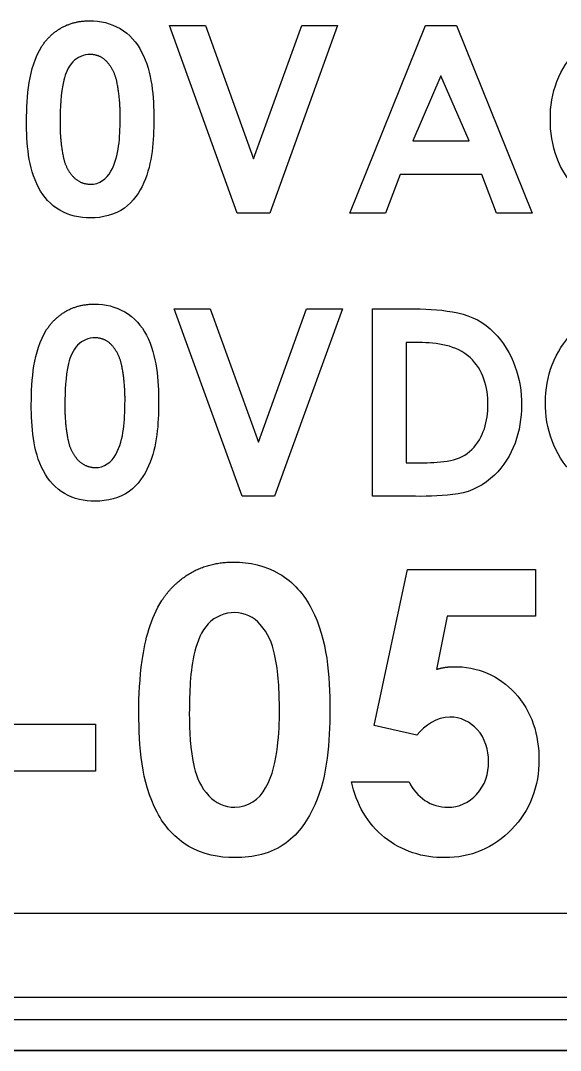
# Model space of a CAD drawing. Header units: millimetres. Extents: x -9.6 to 9.6, y -7.8 to 7.8.
# Drawn here: x -4.36 to -1.31, y -7.75 to -1.93 of the extents above; entities that cross this region are included whole.
import ezdxf

# ---------------------------------------------------------------- set-up
doc = ezdxf.new("R2010")
doc.units = ezdxf.units.MM
doc.layers.add('Part__Feature005', color=7, linetype='CONTINUOUS')

msp = doc.modelspace()

# ---------------------------------------------------------------- linework, layer by layer
at = {"layer": 'Part__Feature005'}
for p, q in [((-3.1379, -3.02076, 15.3), (-3.52099, -1.96243, 15.3)), ((-3.52099, -1.96243, 15.3), (-3.3181, -1.96243, 15.3)), ((-3.1379, -3.02076, 15.3), (-3.52099, -1.96243, 15.3)), ((-3.52099, -1.96243, 15.3), (-3.3181, -1.96243, 15.3)), ((-3.3181, -1.96243, 15.3), (-3.0461, -2.7142, 15.3)), ((-3.3181, -1.96243, 15.3), (-3.0461, -2.7142, 15.3)), ((-3.0461, -2.7142, 15.3), (-2.77346, -1.96243, 15.3)), ((-3.0461, -2.7142, 15.3), (-2.77346, -1.96243, 15.3)), ((-2.57121, -1.96243, 15.3), (-2.95494, -3.02076, 15.3)), ((-2.57121, -1.96243, 15.3), (-2.95494, -3.02076, 15.3)), ((-2.77346, -1.96243, 15.3), (-2.57121, -1.96243, 15.3)), ((-2.77346, -1.96243, 15.3), (-2.57121, -1.96243, 15.3)), ((-2.50337, -3.02076, 15.3), (-2.07575, -1.96243, 15.3)), ((-2.50337, -3.02076, 15.3), (-2.07575, -1.96243, 15.3)), ((-2.07575, -1.96243, 15.3), (-1.89957, -1.96243, 15.3)), ((-2.07575, -1.96243, 15.3), (-1.89957, -1.96243, 15.3)), ((-1.89957, -1.96243, 15.3), (-1.47217, -3.02076, 15.3)), ((-1.89957, -1.96243, 15.3), (-1.47217, -3.02076, 15.3)), ((-1.98777, -2.2463, 15.3), (-2.14635, -2.61371, 15.3)), ((-1.98777, -2.2463, 15.3), (-2.14635, -2.61371, 15.3)), ((-1.82919, -2.61371, 15.3), (-1.98777, -2.2463, 15.3)), ((-1.82919, -2.61371, 15.3), (-1.98777, -2.2463, 15.3)), ((-2.14635, -2.61371, 15.3), (-1.82919, -2.61371, 15.3)), ((-2.14635, -2.61371, 15.3), (-1.82919, -2.61371, 15.3)), ((-2.21843, -2.80367, 15.3), (-2.30069, -3.02076, 15.3)), ((-2.21843, -2.80367, 15.3), (-2.30069, -3.02076, 15.3)), ((-1.75732, -2.80367, 15.3), (-2.21843, -2.80367, 15.3)), ((-1.75732, -2.80367, 15.3), (-2.21843, -2.80367, 15.3)), ((-1.67506, -3.02076, 15.3), (-1.75732, -2.80367, 15.3)), ((-1.67506, -3.02076, 15.3), (-1.75732, -2.80367, 15.3)), ((-2.95494, -3.02076, 15.3), (-3.1379, -3.02076, 15.3)), ((-2.95494, -3.02076, 15.3), (-3.1379, -3.02076, 15.3)), ((-2.30069, -3.02076, 15.3), (-2.50337, -3.02076, 15.3)), ((-2.30069, -3.02076, 15.3), (-2.50337, -3.02076, 15.3)), ((-1.47217, -3.02076, 15.3), (-1.67506, -3.02076, 15.3)), ((-1.47217, -3.02076, 15.3), (-1.67506, -3.02076, 15.3)), ((-3.11076, -4.62076, 15.3), (-3.49386, -3.56243, 15.3)), ((-3.49386, -3.56243, 15.3), (-3.29097, -3.56243, 15.3)), ((-3.11076, -4.62076, 15.3), (-3.49386, -3.56243, 15.3)), ((-3.49386, -3.56243, 15.3), (-3.29097, -3.56243, 15.3)), ((-3.29097, -3.56243, 15.3), (-3.01896, -4.3142, 15.3)), ((-3.29097, -3.56243, 15.3), (-3.01896, -4.3142, 15.3)), ((-3.01896, -4.3142, 15.3), (-2.74632, -3.56243, 15.3)), ((-3.01896, -4.3142, 15.3), (-2.74632, -3.56243, 15.3)), ((-2.54407, -3.56243, 15.3), (-2.9278, -4.62076, 15.3)), ((-2.54407, -3.56243, 15.3), (-2.9278, -4.62076, 15.3)), ((-2.74632, -3.56243, 15.3), (-2.54407, -3.56243, 15.3)), ((-2.74632, -3.56243, 15.3), (-2.54407, -3.56243, 15.3)), ((-2.37447, -4.62076, 15.3), (-2.37447, -3.56243, 15.3)), ((-2.37447, -3.56243, 15.3), (-2.13511, -3.56243, 15.3)), ((-2.37447, -4.62076, 15.3), (-2.37447, -3.56243, 15.3)), ((-2.37447, -3.56243, 15.3), (-2.13511, -3.56243, 15.3)), ((-2.112, -3.75238, 15.3), (-2.18451, -3.75238, 15.3)), ((-2.18451, -3.75238, 15.3), (-2.18451, -4.4308, 15.3)), ((-2.112, -3.75238, 15.3), (-2.18451, -3.75238, 15.3)), ((-2.18451, -3.75238, 15.3), (-2.18451, -4.4308, 15.3)), ((-2.18451, -4.4308, 15.3), (-2.08529, -4.4308, 15.3)), ((-2.18451, -4.4308, 15.3), (-2.08529, -4.4308, 15.3)), ((-2.9278, -4.62076, 15.3), (-3.11076, -4.62076, 15.3)), ((-2.9278, -4.62076, 15.3), (-3.11076, -4.62076, 15.3)), ((-2.13151, -4.62076, 15.3), (-2.37447, -4.62076, 15.3)), ((-2.13151, -4.62076, 15.3), (-2.37447, -4.62076, 15.3)), ((-2.36447, -5.91414, 15.3), (-2.1778, -5.03326, 15.3)), ((-2.36447, -5.91414, 15.3), (-2.1778, -5.03326, 15.3)), ((-2.1778, -5.03326, 15.3), (-1.45497, -5.03326, 15.3)), ((-2.1778, -5.03326, 15.3), (-1.45497, -5.03326, 15.3)), ((-1.45497, -5.03326, 15.3), (-1.45497, -5.29784, 15.3)), ((-1.45497, -5.03326, 15.3), (-1.45497, -5.29784, 15.3)), ((-1.95202, -5.29784, 15.3), (-2.01403, -5.59804, 15.3)), ((-1.95202, -5.29784, 15.3), (-2.01403, -5.59804, 15.3)), ((-1.45497, -5.29784, 15.3), (-1.95202, -5.29784, 15.3)), ((-1.45497, -5.29784, 15.3), (-1.95202, -5.29784, 15.3)), ((-4.4875, -5.90842, 15.3), (-3.93798, -5.90842, 15.3)), ((-4.4875, -5.90842, 15.3), (-3.93798, -5.90842, 15.3)), ((-3.93798, -5.90842, 15.3), (-3.93798, -6.173, 15.3)), ((-3.93798, -5.90842, 15.3), (-3.93798, -6.173, 15.3)), ((-2.12469, -5.96916, 15.3), (-2.36447, -5.91414, 15.3)), ((-2.12469, -5.96916, 15.3), (-2.36447, -5.91414, 15.3)), ((-3.93798, -6.173, 15.3), (-4.4875, -6.173, 15.3)), ((-3.93798, -6.173, 15.3), (-4.4875, -6.173, 15.3)), ((-2.49295, -6.23406, 15.3), (-2.16731, -6.23406, 15.3)), ((-2.49295, -6.23406, 15.3), (-2.16731, -6.23406, 15.3)), ((8.7503, -6.97697, 0.2), (-8.7503, -6.97697, 0.2)), ((8.7503, -6.97697, 0.2), (-8.7503, -6.97697, 0.2)), ((-9.25, -7.45, 15.3), (9.25, -7.45, 15.3)), ((-9.25, -7.45, 15.3), (9.25, -7.45, 15.3)), ((9.3503, -7.57697), (-9.3503, -7.57697)), ((9.3503, -7.57697), (-9.3503, -7.57697)), ((-9.25, -7.75), (9.25, -7.75)), ((9.25, -7.75, 15), (-9.25, -7.75, 15)), ((-9.25, -7.75), (9.25, -7.75)), ((9.25, -7.75, 15), (-9.25, -7.75, 15))]:
    msp.add_line(p, q, dxfattribs=at)
for points, degree, knots in [([(-4.24139, -2.07924, 15.3), (-4.1967, -2.01095, 15.3), (-4.12563, -1.97133, 15.3), (-4.05342, -1.93415, 15.3), (-3.97193, -1.93529, 15.3)], 2, [0, 0, 0, 0.500535, 0.500535, 1, 1, 1]), ([(-4.24139, -2.07924, 15.3), (-4.1967, -2.01095, 15.3), (-4.12563, -1.97133, 15.3), (-4.05342, -1.93415, 15.3), (-3.97193, -1.93529, 15.3)], 2, [0, 0, 0, 0.500535, 0.500535, 1, 1, 1]), ([(-3.97193, -1.93529, 15.3), (-3.91043, -1.93434, 15.3), (-3.85297, -1.9489, 15.3), (-3.79957, -1.97896, 15.3), (-3.7464, -2.01137, 15.3), (-3.70584, -2.05554, 15.3), (-3.67788, -2.11147, 15.3), (-3.61744, -2.22822, 15.3), (-3.61039, -2.36309, 15.3), (-3.60919, -2.49202, 15.3)], 3, [0, 0, 0, 0, 0.239067, 0.239067, 0.239067, 0.481312, 0.481312, 0.481312, 1, 1, 1, 1]), ([(-3.97193, -1.93529, 15.3), (-3.91043, -1.93434, 15.3), (-3.85297, -1.9489, 15.3), (-3.79957, -1.97896, 15.3), (-3.7464, -2.01137, 15.3), (-3.70584, -2.05554, 15.3), (-3.67788, -2.11147, 15.3), (-3.61744, -2.22822, 15.3), (-3.61039, -2.36309, 15.3), (-3.60919, -2.49202, 15.3)], 3, [0, 0, 0, 0, 0.239067, 0.239067, 0.239067, 0.481312, 0.481312, 0.481312, 1, 1, 1, 1]), ([(-1.37041, -2.4899, 15.3), (-1.37239, -2.34558, 15.3), (-1.31998, -2.19854, 15.3), (-1.21522, -2.09726, 15.3), (-1.1103, -1.99474, 15.3), (-0.964993, -1.93393, 15.3), (-0.817919, -1.93529, 15.3)], 3, [0, 0, 0, 0, 0.496512, 0.496512, 0.496512, 1, 1, 1, 1]), ([(-1.37041, -2.4899, 15.3), (-1.37239, -2.34558, 15.3), (-1.31998, -2.19854, 15.3), (-1.21522, -2.09726, 15.3), (-1.1103, -1.99474, 15.3), (-0.964993, -1.93393, 15.3), (-0.817919, -1.93529, 15.3)], 3, [0, 0, 0, 0, 0.496512, 0.496512, 0.496512, 1, 1, 1, 1]), ([(-3.96727, -2.12525, 15.3), (-4.00624, -2.12564, 15.3), (-4.03953, -2.13956, 15.3), (-4.06712, -2.16701, 15.3), (-4.09235, -2.19728, 15.3), (-4.10916, -2.23184, 15.3), (-4.11758, -2.27068, 15.3), (-4.13624, -2.34693, 15.3), (-4.13756, -2.42602, 15.3), (-4.13835, -2.5041, 15.3)], 3, [0, 0, 0, 0, 0.240207, 0.240207, 0.240207, 0.492069, 0.492069, 0.492069, 1, 1, 1, 1]), ([(-3.96727, -2.12525, 15.3), (-4.00624, -2.12564, 15.3), (-4.03953, -2.13956, 15.3), (-4.06712, -2.16701, 15.3), (-4.09235, -2.19728, 15.3), (-4.10916, -2.23184, 15.3), (-4.11758, -2.27068, 15.3), (-4.13624, -2.34693, 15.3), (-4.13756, -2.42602, 15.3), (-4.13835, -2.5041, 15.3)], 3, [0, 0, 0, 0, 0.240207, 0.240207, 0.240207, 0.492069, 0.492069, 0.492069, 1, 1, 1, 1]), ([(-3.79915, -2.49202, 15.3), (-3.79708, -2.38591, 15.3), (-3.81738, -2.28192, 15.3), (-3.82943, -2.21849, 15.3), (-3.87123, -2.16977, 15.3), (-3.9095, -2.12621, 15.3), (-3.96727, -2.12525, 15.3)], 2, [0, 0, 0, 0.47341, 0.47341, 0.755356, 0.755356, 1, 1, 1]), ([(-3.79915, -2.49202, 15.3), (-3.79708, -2.38591, 15.3), (-3.81738, -2.28192, 15.3), (-3.82943, -2.21849, 15.3), (-3.87123, -2.16977, 15.3), (-3.9095, -2.12621, 15.3), (-3.96727, -2.12525, 15.3)], 2, [0, 0, 0, 0.47341, 0.47341, 0.755356, 0.755356, 1, 1, 1]), ([(-3.60919, -2.49202, 15.3), (-3.6103, -2.61245, 15.3), (-3.61654, -2.73704, 15.3), (-3.66579, -2.84882, 15.3), (-3.68973, -2.90649, 15.3), (-3.72613, -2.95447, 15.3), (-3.77498, -2.99278, 15.3), (-3.82981, -3.03316, 15.3), (-3.89932, -3.04816, 15.3), (-3.96642, -3.0479, 15.3)], 3, [0, 0, 0, 0, 0.485692, 0.485692, 0.485692, 0.729586, 0.729586, 0.729586, 1, 1, 1, 1]), ([(-3.60919, -2.49202, 15.3), (-3.6103, -2.61245, 15.3), (-3.61654, -2.73704, 15.3), (-3.66579, -2.84882, 15.3), (-3.68973, -2.90649, 15.3), (-3.72613, -2.95447, 15.3), (-3.77498, -2.99278, 15.3), (-3.82981, -3.03316, 15.3), (-3.89932, -3.04816, 15.3), (-3.96642, -3.0479, 15.3)], 3, [0, 0, 0, 0, 0.485692, 0.485692, 0.485692, 0.729586, 0.729586, 0.729586, 1, 1, 1, 1]), ([(-0.820887, -3.0479, 15.3), (-0.96646, -3.0502, 15.3), (-1.115, -2.99787, 15.3), (-1.21649, -2.89122, 15.3), (-1.32212, -2.78691, 15.3), (-1.37262, -2.63659, 15.3), (-1.37041, -2.4899, 15.3)], 3, [0, 0, 0, 0, 0.497779, 0.497779, 0.497779, 1, 1, 1, 1]), ([(-0.820887, -3.0479, 15.3), (-0.96646, -3.0502, 15.3), (-1.115, -2.99787, 15.3), (-1.21649, -2.89122, 15.3), (-1.32212, -2.78691, 15.3), (-1.37262, -2.63659, 15.3), (-1.37041, -2.4899, 15.3)], 3, [0, 0, 0, 0, 0.497779, 0.497779, 0.497779, 1, 1, 1, 1]), ([(-3.96642, -3.0479, 15.3), (-4.02832, -3.04917, 15.3), (-4.08634, -3.03504, 15.3), (-4.14047, -3.0055, 15.3), (-4.19193, -2.97376, 15.3), (-4.23157, -2.93094, 15.3), (-4.25941, -2.87702, 15.3), (-4.32075, -2.76254, 15.3), (-4.32685, -2.62908, 15.3), (-4.32831, -2.50198, 15.3)], 3, [0, 0, 0, 0, 0.243687, 0.243687, 0.243687, 0.482073, 0.482073, 0.482073, 1, 1, 1, 1]), ([(-3.96642, -3.0479, 15.3), (-4.02832, -3.04917, 15.3), (-4.08634, -3.03504, 15.3), (-4.14047, -3.0055, 15.3), (-4.19193, -2.97376, 15.3), (-4.23157, -2.93094, 15.3), (-4.25941, -2.87702, 15.3), (-4.32075, -2.76254, 15.3), (-4.32685, -2.62908, 15.3), (-4.32831, -2.50198, 15.3)], 3, [0, 0, 0, 0, 0.243687, 0.243687, 0.243687, 0.482073, 0.482073, 0.482073, 1, 1, 1, 1]), ([(-4.13835, -2.5041, 15.3), (-4.14035, -2.60649, 15.3), (-4.1197, -2.70657, 15.3), (-4.10732, -2.76843, 15.3), (-4.06521, -2.8149, 15.3), (-4.02535, -2.8572, 15.3), (-3.96727, -2.85794, 15.3)], 2, [0, 0, 0, 0.46669, 0.46669, 0.74786, 0.74786, 1, 1, 1]), ([(-4.13835, -2.5041, 15.3), (-4.14035, -2.60649, 15.3), (-4.1197, -2.70657, 15.3), (-4.10732, -2.76843, 15.3), (-4.06521, -2.8149, 15.3), (-4.02535, -2.8572, 15.3), (-3.96727, -2.85794, 15.3)], 2, [0, 0, 0, 0.46669, 0.46669, 0.74786, 0.74786, 1, 1, 1]), ([(-4.21425, -3.67924, 15.3), (-4.16957, -3.61095, 15.3), (-4.0985, -3.57133, 15.3), (-4.02628, -3.53415, 15.3), (-3.94479, -3.53529, 15.3)], 2, [0, 0, 0, 0.500535, 0.500535, 1, 1, 1]), ([(-4.21425, -3.67924, 15.3), (-4.16957, -3.61095, 15.3), (-4.0985, -3.57133, 15.3), (-4.02628, -3.53415, 15.3), (-3.94479, -3.53529, 15.3)], 2, [0, 0, 0, 0.500535, 0.500535, 1, 1, 1]), ([(-3.94479, -3.53529, 15.3), (-3.88329, -3.53434, 15.3), (-3.82584, -3.5489, 15.3), (-3.77243, -3.57896, 15.3), (-3.71926, -3.61137, 15.3), (-3.6787, -3.65554, 15.3), (-3.65074, -3.71147, 15.3), (-3.5903, -3.82822, 15.3), (-3.58325, -3.96309, 15.3), (-3.58205, -4.09202, 15.3)], 3, [0, 0, 0, 0, 0.239067, 0.239067, 0.239067, 0.481312, 0.481312, 0.481312, 1, 1, 1, 1]), ([(-3.94479, -3.53529, 15.3), (-3.88329, -3.53434, 15.3), (-3.82584, -3.5489, 15.3), (-3.77243, -3.57896, 15.3), (-3.71926, -3.61137, 15.3), (-3.6787, -3.65554, 15.3), (-3.65074, -3.71147, 15.3), (-3.5903, -3.82822, 15.3), (-3.58325, -3.96309, 15.3), (-3.58205, -4.09202, 15.3)], 3, [0, 0, 0, 0, 0.239067, 0.239067, 0.239067, 0.481312, 0.481312, 0.481312, 1, 1, 1, 1]), ([(-1.39754, -4.0899, 15.3), (-1.39952, -3.94558, 15.3), (-1.34712, -3.79854, 15.3), (-1.24235, -3.69726, 15.3), (-1.13744, -3.59474, 15.3), (-0.99213, -3.53393, 15.3), (-0.845055, -3.53529, 15.3)], 3, [0, 0, 0, 0, 0.496512, 0.496512, 0.496512, 1, 1, 1, 1]), ([(-1.39754, -4.0899, 15.3), (-1.39952, -3.94558, 15.3), (-1.34712, -3.79854, 15.3), (-1.24235, -3.69726, 15.3), (-1.13744, -3.59474, 15.3), (-0.99213, -3.53393, 15.3), (-0.845055, -3.53529, 15.3)], 3, [0, 0, 0, 0, 0.496512, 0.496512, 0.496512, 1, 1, 1, 1]), ([(-2.13511, -3.56243, 15.3), (-2.05334, -3.56114, 15.3), (-1.97242, -3.56856, 15.3), (-1.89236, -3.58469, 15.3), (-1.8136, -3.60128, 15.3), (-1.74576, -3.63796, 15.3), (-1.68884, -3.69472, 15.3), (-1.58184, -3.80251, 15.3), (-1.53077, -3.95625, 15.3), (-1.53323, -4.10643, 15.3)], 3, [0, 0, 0, 0, 0.262434, 0.262434, 0.262434, 0.514584, 0.514584, 0.514584, 1, 1, 1, 1]), ([(-2.13511, -3.56243, 15.3), (-2.05334, -3.56114, 15.3), (-1.97242, -3.56856, 15.3), (-1.89236, -3.58469, 15.3), (-1.8136, -3.60128, 15.3), (-1.74576, -3.63796, 15.3), (-1.68884, -3.69472, 15.3), (-1.58184, -3.80251, 15.3), (-1.53077, -3.95625, 15.3), (-1.53323, -4.10643, 15.3)], 3, [0, 0, 0, 0, 0.262434, 0.262434, 0.262434, 0.514584, 0.514584, 0.514584, 1, 1, 1, 1]), ([(-3.94013, -3.72525, 15.3), (-3.97911, -3.72564, 15.3), (-4.01239, -3.73956, 15.3), (-4.03998, -3.76701, 15.3), (-4.06521, -3.79728, 15.3), (-4.08203, -3.83184, 15.3), (-4.09044, -3.87068, 15.3), (-4.1091, -3.94693, 15.3), (-4.11043, -4.02602, 15.3), (-4.11122, -4.1041, 15.3)], 3, [0, 0, 0, 0, 0.240207, 0.240207, 0.240207, 0.492069, 0.492069, 0.492069, 1, 1, 1, 1]), ([(-3.94013, -3.72525, 15.3), (-3.97911, -3.72564, 15.3), (-4.01239, -3.73956, 15.3), (-4.03998, -3.76701, 15.3), (-4.06521, -3.79728, 15.3), (-4.08203, -3.83184, 15.3), (-4.09044, -3.87068, 15.3), (-4.1091, -3.94693, 15.3), (-4.11043, -4.02602, 15.3), (-4.11122, -4.1041, 15.3)], 3, [0, 0, 0, 0, 0.240207, 0.240207, 0.240207, 0.492069, 0.492069, 0.492069, 1, 1, 1, 1]), ([(-3.77201, -4.09202, 15.3), (-3.76994, -3.98591, 15.3), (-3.79024, -3.88192, 15.3), (-3.80229, -3.81849, 15.3), (-3.84409, -3.76977, 15.3), (-3.88236, -3.72621, 15.3), (-3.94013, -3.72525, 15.3)], 2, [0, 0, 0, 0.47341, 0.47341, 0.755356, 0.755356, 1, 1, 1]), ([(-3.77201, -4.09202, 15.3), (-3.76994, -3.98591, 15.3), (-3.79024, -3.88192, 15.3), (-3.80229, -3.81849, 15.3), (-3.84409, -3.76977, 15.3), (-3.88236, -3.72621, 15.3), (-3.94013, -3.72525, 15.3)], 2, [0, 0, 0, 0.47341, 0.47341, 0.755356, 0.755356, 1, 1, 1]), ([(-3.93928, -4.6479, 15.3), (-4.00119, -4.64917, 15.3), (-4.05921, -4.63504, 15.3), (-4.11334, -4.6055, 15.3), (-4.16479, -4.57376, 15.3), (-4.20444, -4.53094, 15.3), (-4.23227, -4.47702, 15.3), (-4.29361, -4.36254, 15.3), (-4.29972, -4.22908, 15.3), (-4.30118, -4.10198, 15.3)], 3, [0, 0, 0, 0, 0.243687, 0.243687, 0.243687, 0.482073, 0.482073, 0.482073, 1, 1, 1, 1]), ([(-3.93928, -4.6479, 15.3), (-4.00119, -4.64917, 15.3), (-4.05921, -4.63504, 15.3), (-4.11334, -4.6055, 15.3), (-4.16479, -4.57376, 15.3), (-4.20444, -4.53094, 15.3), (-4.23227, -4.47702, 15.3), (-4.29361, -4.36254, 15.3), (-4.29972, -4.22908, 15.3), (-4.30118, -4.10198, 15.3)], 3, [0, 0, 0, 0, 0.243687, 0.243687, 0.243687, 0.482073, 0.482073, 0.482073, 1, 1, 1, 1]), ([(-4.11122, -4.1041, 15.3), (-4.11321, -4.20649, 15.3), (-4.09256, -4.30657, 15.3), (-4.08019, -4.36843, 15.3), (-4.03808, -4.4149, 15.3), (-3.99821, -4.4572, 15.3), (-3.94013, -4.45794, 15.3)], 2, [0, 0, 0, 0.46669, 0.46669, 0.74786, 0.74786, 1, 1, 1]), ([(-4.11122, -4.1041, 15.3), (-4.11321, -4.20649, 15.3), (-4.09256, -4.30657, 15.3), (-4.08019, -4.36843, 15.3), (-4.03808, -4.4149, 15.3), (-3.99821, -4.4572, 15.3), (-3.94013, -4.45794, 15.3)], 2, [0, 0, 0, 0.46669, 0.46669, 0.74786, 0.74786, 1, 1, 1]), ([(-3.58205, -4.09202, 15.3), (-3.58317, -4.21245, 15.3), (-3.5894, -4.33704, 15.3), (-3.63866, -4.44882, 15.3), (-3.66259, -4.50649, 15.3), (-3.69899, -4.55447, 15.3), (-3.74784, -4.59278, 15.3), (-3.80267, -4.63316, 15.3), (-3.87218, -4.64816, 15.3), (-3.93928, -4.6479, 15.3)], 3, [0, 0, 0, 0, 0.485692, 0.485692, 0.485692, 0.729586, 0.729586, 0.729586, 1, 1, 1, 1]), ([(-3.58205, -4.09202, 15.3), (-3.58317, -4.21245, 15.3), (-3.5894, -4.33704, 15.3), (-3.63866, -4.44882, 15.3), (-3.66259, -4.50649, 15.3), (-3.69899, -4.55447, 15.3), (-3.74784, -4.59278, 15.3), (-3.80267, -4.63316, 15.3), (-3.87218, -4.64816, 15.3), (-3.93928, -4.6479, 15.3)], 3, [0, 0, 0, 0, 0.485692, 0.485692, 0.485692, 0.729586, 0.729586, 0.729586, 1, 1, 1, 1]), ([(-1.53323, -4.10643, 15.3), (-1.53244, -4.2505, 15.3), (-1.58006, -4.40051, 15.3), (-1.68651, -4.5014, 15.3), (-1.74275, -4.55498, 15.3), (-1.8138, -4.59496, 15.3), (-1.8913, -4.60613, 15.3), (-1.97095, -4.61718, 15.3), (-2.05102, -4.62206, 15.3), (-2.13151, -4.62076, 15.3)], 3, [0, 0, 0, 0, 0.478492, 0.478492, 0.478492, 0.735222, 0.735222, 0.735222, 1, 1, 1, 1]), ([(-1.53323, -4.10643, 15.3), (-1.53244, -4.2505, 15.3), (-1.58006, -4.40051, 15.3), (-1.68651, -4.5014, 15.3), (-1.74275, -4.55498, 15.3), (-1.8138, -4.59496, 15.3), (-1.8913, -4.60613, 15.3), (-1.97095, -4.61718, 15.3), (-2.05102, -4.62206, 15.3), (-2.13151, -4.62076, 15.3)], 3, [0, 0, 0, 0, 0.478492, 0.478492, 0.478492, 0.735222, 0.735222, 0.735222, 1, 1, 1, 1]), ([(-2.08529, -4.4308, 15.3), (-2.03439, -4.43159, 15.3), (-1.98393, -4.42742, 15.3), (-1.93392, -4.41829, 15.3), (-1.88708, -4.40974, 15.3), (-1.8468, -4.38875, 15.3), (-1.81307, -4.35533, 15.3), (-1.74728, -4.28958, 15.3), (-1.72189, -4.19395, 15.3), (-1.72318, -4.10304, 15.3)], 3, [0, 0, 0, 0, 0.269028, 0.269028, 0.269028, 0.513739, 0.513739, 0.513739, 1, 1, 1, 1]), ([(-2.08529, -4.4308, 15.3), (-2.03439, -4.43159, 15.3), (-1.98393, -4.42742, 15.3), (-1.93392, -4.41829, 15.3), (-1.88708, -4.40974, 15.3), (-1.8468, -4.38875, 15.3), (-1.81307, -4.35533, 15.3), (-1.74728, -4.28958, 15.3), (-1.72189, -4.19395, 15.3), (-1.72318, -4.10304, 15.3)], 3, [0, 0, 0, 0, 0.269028, 0.269028, 0.269028, 0.513739, 0.513739, 0.513739, 1, 1, 1, 1]), ([(-0.848024, -4.6479, 15.3), (-0.993597, -4.6502, 15.3), (-1.14214, -4.59787, 15.3), (-1.24363, -4.49122, 15.3), (-1.34926, -4.38691, 15.3), (-1.39976, -4.23659, 15.3), (-1.39754, -4.0899, 15.3)], 3, [0, 0, 0, 0, 0.497779, 0.497779, 0.497779, 1, 1, 1, 1]), ([(-0.848024, -4.6479, 15.3), (-0.993597, -4.6502, 15.3), (-1.14214, -4.59787, 15.3), (-1.24363, -4.49122, 15.3), (-1.34926, -4.38691, 15.3), (-1.39976, -4.23659, 15.3), (-1.39754, -4.0899, 15.3)], 3, [0, 0, 0, 0, 0.497779, 0.497779, 0.497779, 1, 1, 1, 1]), ([(-3.56337, -5.20848, 15.3), (-3.49634, -5.10605, 15.3), (-3.38973, -5.04662, 15.3), (-3.28141, -4.99084, 15.3), (-3.15918, -4.99256, 15.3)], 2, [0, 0, 0, 0.500535, 0.500535, 1, 1, 1]), ([(-3.56337, -5.20848, 15.3), (-3.49634, -5.10605, 15.3), (-3.38973, -5.04662, 15.3), (-3.28141, -4.99084, 15.3), (-3.15918, -4.99256, 15.3)], 2, [0, 0, 0, 0.500535, 0.500535, 1, 1, 1]), ([(-3.15918, -4.99256, 15.3), (-3.06692, -4.99113, 15.3), (-2.98074, -5.01297, 15.3), (-2.90064, -5.05806, 15.3), (-2.82101, -5.10355, 15.3), (-2.75991, -5.17607, 15.3), (-2.7181, -5.25682, 15.3), (-2.62744, -5.43195, 15.3), (-2.61686, -5.63425, 15.3), (-2.61506, -5.82765, 15.3)], 3, [0, 0, 0, 0, 0.239067, 0.239067, 0.239067, 0.481312, 0.481312, 0.481312, 1, 1, 1, 1]), ([(-3.15918, -4.99256, 15.3), (-3.06692, -4.99113, 15.3), (-2.98074, -5.01297, 15.3), (-2.90064, -5.05806, 15.3), (-2.82101, -5.10355, 15.3), (-2.75991, -5.17607, 15.3), (-2.7181, -5.25682, 15.3), (-2.62744, -5.43195, 15.3), (-2.61686, -5.63425, 15.3), (-2.61506, -5.82765, 15.3)], 3, [0, 0, 0, 0, 0.239067, 0.239067, 0.239067, 0.481312, 0.481312, 0.481312, 1, 1, 1, 1]), ([(-3.69375, -5.84259, 15.3), (-3.69445, -5.7441, 15.3), (-3.6883, -5.64605, 15.3), (-3.67531, -5.54843, 15.3), (-3.65818, -5.43006, 15.3), (-3.62912, -5.31007, 15.3), (-3.56337, -5.20848, 15.3)], 3, [0, 0, 0, 0, 0.449904, 0.449904, 0.449904, 1, 1, 1, 1]), ([(-3.69375, -5.84259, 15.3), (-3.69445, -5.7441, 15.3), (-3.6883, -5.64605, 15.3), (-3.67531, -5.54843, 15.3), (-3.65818, -5.43006, 15.3), (-3.62912, -5.31007, 15.3), (-3.56337, -5.20848, 15.3)], 3, [0, 0, 0, 0, 0.449904, 0.449904, 0.449904, 1, 1, 1, 1]), ([(-3.15218, -5.27749, 15.3), (-3.20785, -5.27722, 15.3), (-3.26337, -5.29981, 15.3), (-3.30196, -5.34014, 15.3), (-3.34197, -5.38311, 15.3), (-3.36286, -5.43981, 15.3), (-3.37765, -5.49564, 15.3), (-3.40564, -5.61001, 15.3), (-3.40763, -5.72865, 15.3), (-3.40881, -5.84577, 15.3)], 3, [0, 0, 0, 0, 0.240207, 0.240207, 0.240207, 0.492069, 0.492069, 0.492069, 1, 1, 1, 1]), ([(-3.15218, -5.27749, 15.3), (-3.20785, -5.27722, 15.3), (-3.26337, -5.29981, 15.3), (-3.30196, -5.34014, 15.3), (-3.34197, -5.38311, 15.3), (-3.36286, -5.43981, 15.3), (-3.37765, -5.49564, 15.3), (-3.40564, -5.61001, 15.3), (-3.40763, -5.72865, 15.3), (-3.40881, -5.84577, 15.3)], 3, [0, 0, 0, 0, 0.240207, 0.240207, 0.240207, 0.492069, 0.492069, 0.492069, 1, 1, 1, 1]), ([(-2.9, -5.82765, 15.3), (-2.90033, -5.72218, 15.3), (-2.90465, -5.61584, 15.3), (-2.92735, -5.5125, 15.3), (-2.9394, -5.44907, 15.3), (-2.96633, -5.39299, 15.3), (-3.00812, -5.34427, 15.3), (-3.04379, -5.30274, 15.3), (-3.09702, -5.27643, 15.3), (-3.15218, -5.27749, 15.3)], 3, [0, 0, 0, 0, 0.47341, 0.47341, 0.47341, 0.755356, 0.755356, 0.755356, 1, 1, 1, 1]), ([(-2.9, -5.82765, 15.3), (-2.90033, -5.72218, 15.3), (-2.90465, -5.61584, 15.3), (-2.92735, -5.5125, 15.3), (-2.9394, -5.44907, 15.3), (-2.96633, -5.39299, 15.3), (-3.00812, -5.34427, 15.3), (-3.04379, -5.30274, 15.3), (-3.09702, -5.27643, 15.3), (-3.15218, -5.27749, 15.3)], 3, [0, 0, 0, 0, 0.47341, 0.47341, 0.47341, 0.755356, 0.755356, 0.755356, 1, 1, 1, 1]), ([(-1.91576, -5.58278, 15.3), (-1.78672, -5.58009, 15.3), (-1.65785, -5.63409, 15.3), (-1.57168, -5.73065, 15.3), (-1.4757, -5.83109, 15.3), (-1.43331, -5.97224, 15.3), (-1.43462, -6.10908, 15.3)], 3, [0, 0, 0, 0, 0.483455, 0.483455, 0.483455, 1, 1, 1, 1]), ([(-1.91576, -5.58278, 15.3), (-1.78672, -5.58009, 15.3), (-1.65785, -5.63409, 15.3), (-1.57168, -5.73065, 15.3), (-1.4757, -5.83109, 15.3), (-1.43331, -5.97224, 15.3), (-1.43462, -6.10908, 15.3)], 3, [0, 0, 0, 0, 0.483455, 0.483455, 0.483455, 1, 1, 1, 1]), ([(-3.15091, -6.66147, 15.3), (-3.24122, -6.66182, 15.3), (-3.33334, -6.64373, 15.3), (-3.41199, -6.59786, 15.3), (-3.48918, -6.55027, 15.3), (-3.54864, -6.48603, 15.3), (-3.5904, -6.40515, 15.3), (-3.6824, -6.23343, 15.3), (-3.69156, -6.03323, 15.3), (-3.69375, -5.84259, 15.3)], 3, [0, 0, 0, 0, 0.243687, 0.243687, 0.243687, 0.482073, 0.482073, 0.482073, 1, 1, 1, 1]), ([(-3.15091, -6.66147, 15.3), (-3.24122, -6.66182, 15.3), (-3.33334, -6.64373, 15.3), (-3.41199, -6.59786, 15.3), (-3.48918, -6.55027, 15.3), (-3.54864, -6.48603, 15.3), (-3.5904, -6.40515, 15.3), (-3.6824, -6.23343, 15.3), (-3.69156, -6.03323, 15.3), (-3.69375, -5.84259, 15.3)], 3, [0, 0, 0, 0, 0.243687, 0.243687, 0.243687, 0.482073, 0.482073, 0.482073, 1, 1, 1, 1]), ([(-3.40881, -5.84577, 15.3), (-3.40801, -5.94745, 15.3), (-3.40428, -6.0501, 15.3), (-3.38083, -6.14947, 15.3), (-3.36845, -6.21134, 15.3), (-3.34121, -6.2655, 15.3), (-3.2991, -6.31197, 15.3), (-3.262, -6.35297, 15.3), (-3.2075, -6.37708, 15.3), (-3.15218, -6.37653, 15.3)], 3, [0, 0, 0, 0, 0.46669, 0.46669, 0.46669, 0.74786, 0.74786, 0.74786, 1, 1, 1, 1]), ([(-3.40881, -5.84577, 15.3), (-3.40801, -5.94745, 15.3), (-3.40428, -6.0501, 15.3), (-3.38083, -6.14947, 15.3), (-3.36845, -6.21134, 15.3), (-3.34121, -6.2655, 15.3), (-3.2991, -6.31197, 15.3), (-3.262, -6.35297, 15.3), (-3.2075, -6.37708, 15.3), (-3.15218, -6.37653, 15.3)], 3, [0, 0, 0, 0, 0.46669, 0.46669, 0.46669, 0.74786, 0.74786, 0.74786, 1, 1, 1, 1]), ([(-2.61506, -5.82765, 15.3), (-2.61674, -6.00829, 15.3), (-2.62609, -6.19518, 15.3), (-2.69997, -6.36286, 15.3), (-2.73715, -6.44586, 15.3), (-2.7892, -6.52482, 15.3), (-2.86375, -6.57878, 15.3), (-2.946, -6.63936, 15.3), (-3.05026, -6.66185, 15.3), (-3.15091, -6.66147, 15.3)], 3, [0, 0, 0, 0, 0.485692, 0.485692, 0.485692, 0.729586, 0.729586, 0.729586, 1, 1, 1, 1]), ([(-2.61506, -5.82765, 15.3), (-2.61674, -6.00829, 15.3), (-2.62609, -6.19518, 15.3), (-2.69997, -6.36286, 15.3), (-2.73715, -6.44586, 15.3), (-2.7892, -6.52482, 15.3), (-2.86375, -6.57878, 15.3), (-2.946, -6.63936, 15.3), (-3.05026, -6.66185, 15.3), (-3.15091, -6.66147, 15.3)], 3, [0, 0, 0, 0, 0.485692, 0.485692, 0.485692, 0.729586, 0.729586, 0.729586, 1, 1, 1, 1]), ([(-2.97823, -6.26745, 15.3), (-2.9371, -6.19653, 15.3), (-2.92097, -6.11448, 15.3), (-2.91113, -6.03403, 15.3), (-2.90321, -5.96548, 15.3), (-2.8995, -5.89668, 15.3), (-2.9, -5.82765, 15.3)], 3, [0, 0, 0, 0, 0.541778, 0.541778, 0.541778, 1, 1, 1, 1]), ([(-2.97823, -6.26745, 15.3), (-2.9371, -6.19653, 15.3), (-2.92097, -6.11448, 15.3), (-2.91113, -6.03403, 15.3), (-2.90321, -5.96548, 15.3), (-2.8995, -5.89668, 15.3), (-2.9, -5.82765, 15.3)], 3, [0, 0, 0, 0, 0.541778, 0.541778, 0.541778, 1, 1, 1, 1]), ([(-1.71955, -6.11894, 15.3), (-1.71873, -6.05393, 15.3), (-1.73834, -5.98671, 15.3), (-1.78315, -5.93831, 15.3), (-1.82136, -5.89412, 15.3), (-1.87858, -5.86635, 15.3), (-1.93739, -5.86772, 15.3)], 3, [0, 0, 0, 0, 0.52832, 0.52832, 0.52832, 1, 1, 1, 1]), ([(-1.71955, -6.11894, 15.3), (-1.71873, -6.05393, 15.3), (-1.73834, -5.98671, 15.3), (-1.78315, -5.93831, 15.3), (-1.82136, -5.89412, 15.3), (-1.87858, -5.86635, 15.3), (-1.93739, -5.86772, 15.3)], 3, [0, 0, 0, 0, 0.52832, 0.52832, 0.52832, 1, 1, 1, 1]), ([(-1.43462, -6.10908, 15.3), (-1.43234, -6.25363, 15.3), (-1.48638, -6.39907, 15.3), (-1.58917, -6.50182, 15.3), (-1.68506, -6.60482, 15.3), (-1.82475, -6.66381, 15.3), (-1.96537, -6.66147, 15.3)], 3, [0, 0, 0, 0, 0.507463, 0.507463, 0.507463, 1, 1, 1, 1]), ([(-1.43462, -6.10908, 15.3), (-1.43234, -6.25363, 15.3), (-1.48638, -6.39907, 15.3), (-1.58917, -6.50182, 15.3), (-1.68506, -6.60482, 15.3), (-1.82475, -6.66381, 15.3), (-1.96537, -6.66147, 15.3)], 3, [0, 0, 0, 0, 0.507463, 0.507463, 0.507463, 1, 1, 1, 1]), ([(-1.94915, -6.37653, 15.3), (-1.88764, -6.37773, 15.3), (-1.82752, -6.34996, 15.3), (-1.78665, -6.30434, 15.3), (-1.73987, -6.25498, 15.3), (-1.71857, -6.18607, 15.3), (-1.71955, -6.11894, 15.3)], 3, [0, 0, 0, 0, 0.475586, 0.475586, 0.475586, 1, 1, 1, 1]), ([(-1.94915, -6.37653, 15.3), (-1.88764, -6.37773, 15.3), (-1.82752, -6.34996, 15.3), (-1.78665, -6.30434, 15.3), (-1.73987, -6.25498, 15.3), (-1.71857, -6.18607, 15.3), (-1.71955, -6.11894, 15.3)], 3, [0, 0, 0, 0, 0.475586, 0.475586, 0.475586, 1, 1, 1, 1]), ([(-1.96537, -6.66147, 15.3), (-2.08749, -6.66279, 15.3), (-2.2111, -6.62509, 15.3), (-2.30628, -6.5473, 15.3), (-2.40459, -6.47026, 15.3), (-2.46692, -6.35494, 15.3), (-2.49295, -6.23406, 15.3)], 3, [0, 0, 0, 0, 0.496479, 0.496479, 0.496479, 1, 1, 1, 1]), ([(-1.96537, -6.66147, 15.3), (-2.08749, -6.66279, 15.3), (-2.2111, -6.62509, 15.3), (-2.30628, -6.5473, 15.3), (-2.40459, -6.47026, 15.3), (-2.46692, -6.35494, 15.3), (-2.49295, -6.23406, 15.3)], 3, [0, 0, 0, 0, 0.496479, 0.496479, 0.496479, 1, 1, 1, 1])]:
    msp.add_open_spline(points, degree=degree, knots=knots, dxfattribs=at)
for points, degree in [([(-4.32831, -2.50198, 15.3), (-4.32609, -2.35831, 15.3), (-4.31882, -2.205, 15.3), (-4.24139, -2.07924, 15.3)], 3), ([(-4.32831, -2.50198, 15.3), (-4.32609, -2.35831, 15.3), (-4.31882, -2.205, 15.3), (-4.24139, -2.07924, 15.3)], 3), ([(-3.8513, -2.78522, 15.3), (-3.80281, -2.69606, 15.3), (-3.80109, -2.59102, 15.3), (-3.79915, -2.49202, 15.3)], 3), ([(-3.8513, -2.78522, 15.3), (-3.80281, -2.69606, 15.3), (-3.80109, -2.59102, 15.3), (-3.79915, -2.49202, 15.3)], 3), ([(-3.96727, -2.85794, 15.3), (-3.918, -2.85984, 15.3), (-3.87426, -2.82699, 15.3), (-3.8513, -2.78522, 15.3)], 3), ([(-3.96727, -2.85794, 15.3), (-3.918, -2.85984, 15.3), (-3.87426, -2.82699, 15.3), (-3.8513, -2.78522, 15.3)], 3), ([(-4.30118, -4.10198, 15.3), (-4.29896, -3.95831, 15.3), (-4.29168, -3.805, 15.3), (-4.21425, -3.67924, 15.3)], 3), ([(-4.30118, -4.10198, 15.3), (-4.29896, -3.95831, 15.3), (-4.29168, -3.805, 15.3), (-4.21425, -3.67924, 15.3)], 3), ([(-1.82304, -3.83719, 15.3), (-1.90057, -3.76632, 15.3), (-2.01127, -3.75304, 15.3), (-2.112, -3.75238, 15.3)], 3), ([(-1.82304, -3.83719, 15.3), (-1.90057, -3.76632, 15.3), (-2.01127, -3.75304, 15.3), (-2.112, -3.75238, 15.3)], 3), ([(-1.72318, -4.10304, 15.3), (-1.72182, -4.00648, 15.3), (-1.75034, -3.90448, 15.3), (-1.82304, -3.83719, 15.3)], 3), ([(-1.72318, -4.10304, 15.3), (-1.72182, -4.00648, 15.3), (-1.75034, -3.90448, 15.3), (-1.82304, -3.83719, 15.3)], 3), ([(-3.82416, -4.38522, 15.3), (-3.77567, -4.29606, 15.3), (-3.77396, -4.19102, 15.3), (-3.77201, -4.09202, 15.3)], 3), ([(-3.82416, -4.38522, 15.3), (-3.77567, -4.29606, 15.3), (-3.77396, -4.19102, 15.3), (-3.77201, -4.09202, 15.3)], 3), ([(-3.94013, -4.45794, 15.3), (-3.89087, -4.45984, 15.3), (-3.84712, -4.42699, 15.3), (-3.82416, -4.38522, 15.3)], 3), ([(-3.94013, -4.45794, 15.3), (-3.89087, -4.45984, 15.3), (-3.84712, -4.42699, 15.3), (-3.82416, -4.38522, 15.3)], 3), ([(-2.01403, -5.59804, 15.3), (-1.96597, -5.5834, 15.3), (-1.91576, -5.58278, 15.3)], 2), ([(-2.01403, -5.59804, 15.3), (-1.96597, -5.5834, 15.3), (-1.91576, -5.58278, 15.3)], 2), ([(-1.93739, -5.86772, 15.3), (-2.01234, -5.8675, 15.3), (-2.07701, -5.91538, 15.3), (-2.12469, -5.96916, 15.3)], 3), ([(-1.93739, -5.86772, 15.3), (-2.01234, -5.8675, 15.3), (-2.07701, -5.91538, 15.3), (-2.12469, -5.96916, 15.3)], 3), ([(-3.15218, -6.37653, 15.3), (-3.07829, -6.37938, 15.3), (-3.01267, -6.3301, 15.3), (-2.97823, -6.26745, 15.3)], 3), ([(-3.15218, -6.37653, 15.3), (-3.07829, -6.37938, 15.3), (-3.01267, -6.3301, 15.3), (-2.97823, -6.26745, 15.3)], 3), ([(-2.16731, -6.23406, 15.3), (-2.12933, -6.31791, 15.3), (-2.04257, -6.37907, 15.3), (-1.94915, -6.37653, 15.3)], 3), ([(-2.16731, -6.23406, 15.3), (-2.12933, -6.31791, 15.3), (-2.04257, -6.37907, 15.3), (-1.94915, -6.37653, 15.3)], 3)]:
    msp.add_open_spline(points, degree=degree, dxfattribs=at)

doc.saveas('drawing.dxf')
